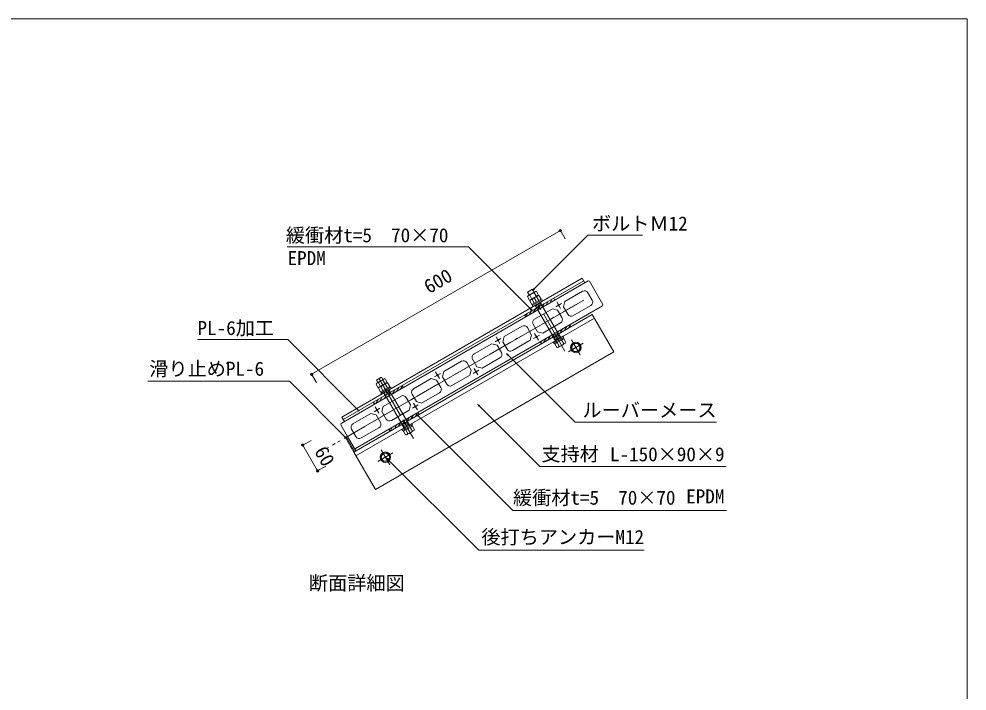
# Model space of a CAD drawing. Units: millimetres, scale not verified. Extents: x -2014 to 1947, y -1404 to 1404.
# Drawn here: x -33 to 1947, y 0 to 1404 of the extents above; entities that cross this region are included whole.
import ezdxf
from ezdxf.enums import TextEntityAlignment as Align

# ---------------------------------------------------------------- set-up
doc = ezdxf.new("R2010")
doc.units = ezdxf.units.MM
doc.header["$LTSCALE"] = 10
doc.header["$PDMODE"] = 32
doc.header["$PDSIZE"] = 5
for name, pattern in [('CHAIN1', [8, 5, -1, 1, -1]), ('CHAIN2', [12, 9, -1, 1, -1]), ('DOUBLE_CHAIN1', [8.8, 5, -1, 0.6, -0.6, 0.6, -1])]:
    doc.linetypes.add(name, pattern=pattern)
for name, color, linetype, lineweight in [('0-0', 2, 'Continuous', 18), ('0-3', 7, 'Continuous', 9), ('0-4', 7, 'Continuous', 18), ('0-9', 7, 'Continuous', 9), ('A-0', 6, 'Continuous', 18)]:
    doc.layers.add(name, color=color, linetype=linetype, lineweight=lineweight)
doc.styles.add('ＭＳ ゴシック', font='')
doc.styles.get('ＭＳ ゴシック').set_extended_font_data('MS Gothic')

msp = doc.modelspace()

# ---------------------------------------------------------------- linework, layer by layer
at = {"layer": '0-0'}
for p, q in [((1155.79, 856.72), (639.64, 558.72)), ((1155.79, 856.72), (1158.52, 855.99)), ((1158.52, 855.99), (1186.52, 807.49)), ((1106.87, 813.46), (1144.11, 834.96)), ((1155.03, 832.03), (1164.03, 816.44)), ((1106.87, 813.46), (1103.94, 802.53)), ((1185.79, 804.76), (669.64, 506.76)), ((1080.89, 798.46), (1043.65, 776.96)), ((1103.94, 802.53), (1112.94, 786.94)), ((1161.11, 805.51), (1123.87, 784.01)), ((1186.52, 807.49), (1185.79, 804.76)), ((980.43, 740.46), (1017.67, 761.96)), ((1037.59, 743.44), (1028.59, 759.03)), ((1049.72, 750.44), (1040.72, 766.03)), ((1060.65, 747.51), (1097.89, 769.01)), ((1049.72, 750.44), (1060.65, 747.51)), ((954.45, 725.46), (917.21, 703.96)), ((954.45, 725.46), (965.37, 722.53)), ((965.37, 722.53), (974.37, 706.94)), ((853.99, 667.46), (891.23, 688.96)), ((911.16, 670.44), (902.16, 686.03)), ((923.28, 677.44), (914.28, 693.03)), ((908.23, 659.51), (870.99, 638.01)), ((911.16, 670.44), (908.23, 659.51)), ((828.01, 652.46), (790.77, 630.96)), ((838.94, 649.53), (828.01, 652.46)), ((838.94, 649.53), (847.94, 633.94)), ((727.55, 594.46), (764.79, 615.96)), ((796.84, 604.44), (787.84, 620.03)), ((807.77, 601.51), (845.01, 623.01)), ((727.55, 594.46), (724.62, 583.53)), ((784.72, 597.44), (775.72, 613.03)), ((784.72, 597.44), (781.79, 586.51)), ((796.84, 604.44), (807.77, 601.51)), ((701.57, 579.46), (664.33, 557.96)), ((712.5, 576.53), (701.57, 579.46)), ((712.5, 576.53), (721.5, 560.94)), ((724.62, 583.53), (733.62, 567.94)), ((781.79, 586.51), (744.55, 565.01)), ((638.91, 555.99), (639.64, 558.72)), ((638.91, 555.99), (666.91, 507.49)), ((670.4, 531.44), (661.4, 547.03)), ((718.57, 550.01), (681.33, 528.51)), ((666.91, 507.49), (669.64, 506.76))]:
    msp.add_line(p, q, dxfattribs=at)
at = {"layer": '0-0', "color": 7, "linetype": 'CHAIN1'}
for p, q in [((1089.88, 812.89), (1097.88, 799.03)), ((1087.81, 802.46), (1099.94, 809.46)), ((961.37, 729.46), (973.5, 736.46)), ((963.44, 739.89), (971.44, 726.03)), ((1041.59, 736.51), (1053.72, 743.51)), ((1043.66, 746.94), (1051.66, 733.09)), ((917.22, 673.94), (925.22, 660.09)), ((834.94, 656.46), (847.06, 663.46)), ((837, 666.89), (845, 653.03)), ((915.16, 663.51), (927.28, 670.51)), ((788.72, 590.51), (800.84, 597.51)), ((790.78, 600.94), (798.78, 587.09)), ((708.5, 583.46), (720.62, 590.46)), ((710.56, 593.89), (718.56, 580.03))]:
    msp.add_line(p, q, dxfattribs=at)
at = {"layer": '0-0', "color": 7}
msp.add_line((641.07, 572.24), (646.57, 562.72), dxfattribs=at)
at = {"layer": '0-0'}
for points in [[(1080.89, 798.46), (1091.81, 795.53), (1100.81, 779.94)], [(980.43, 740.46), (977.5, 729.53), (986.5, 713.94)], [(1037.59, 743.44), (1034.67, 732.51), (997.43, 711.01)], [(923.28, 677.44), (934.21, 674.51), (971.45, 696.01)], [(853.99, 667.46), (851.06, 656.53), (860.06, 640.94)]]:
    msp.add_lwpolyline(points, dxfattribs=at)
at = {"layer": '0-0', "color": 7}
for centre, radius in [((1097.52, 961.64), 0.6), ((1097.52, 961.64), 0.3), ((1093.88, 805.96), 1.3), ((967.44, 732.96), 1.3), ((1047.66, 740.02), 1.3), ((577.91, 661.64), 0.6), ((577.91, 661.64), 0.3), ((841, 659.96), 1.3), ((921.22, 667.02), 1.3), ((794.78, 594.02), 1.3), ((714.56, 586.96), 1.3), ((559.47, 513.58), 0.6), ((559.47, 513.58), 0.3), ((590.47, 459.89), 0.6), ((590.47, 459.89), 0.3)]:
    msp.add_circle(centre, radius, dxfattribs=at)
at = {"layer": '0-0'}
for centre, start, end in [((1148.11, 828.03), 30, 120), ((1157.11, 812.44), 300, 30), ((1047.65, 770.03), 120, 210), ((1093.89, 775.94), 300, 30), ((1119.87, 790.94), 210, 300), ((1021.67, 755.03), 30, 120), ((993.43, 717.94), 210, 300), ((921.21, 697.03), 120, 210), ((967.45, 702.94), 300, 30), ((895.23, 682.03), 30, 120), ((841.01, 629.94), 300, 30), ((866.99, 644.94), 210, 300), ((768.79, 609.03), 30, 120), ((794.77, 624.03), 120, 210), ((668.33, 551.03), 120, 210), ((714.57, 556.94), 300, 30), ((740.55, 571.94), 210, 300), ((677.33, 535.44), 210, 300)]:
    msp.add_arc(centre, 8, start, end, dxfattribs=at)
at = {"layer": '0-3'}
for p, q in [((1143.36, 862.24), (641.07, 572.24)), ((1146.36, 857.05), (644.07, 567.05)), ((1067.04, 805.48), (1072.04, 814.14)), ((1075.7, 810.48), (1080.7, 819.14)), ((1086.08, 816.47), (1083.58, 820.8)), ((1084.36, 815.48), (1085.5, 817.46)), ((1134.42, 809.74), (648.58, 529.24)), ((1032.4, 785.48), (1037.4, 794.14)), ((1041.06, 790.48), (1046.06, 799.14)), ((1049.72, 795.48), (1054.72, 804.14)), ((1058.38, 800.48), (1063.38, 809.14)), ((1164.04, 786.43), (666.08, 498.93)), ((1168.54, 778.63), (670.58, 491.13)), ((1025.46, 781.47), (1022.96, 785.8)), ((1024.88, 782.46), (1028.74, 789.14)), ((1164.04, 786.43), (1209.04, 708.48)), ((1097.3, 747.89), (1102.3, 756.55)), ((1105.96, 752.89), (1110.96, 761.55)), ((1114.62, 757.89), (1117.84, 763.46)), ((1119.44, 760.68), (1116.94, 765.01)), ((1062.66, 727.89), (1067.66, 736.55)), ((1071.32, 732.89), (1076.32, 741.55)), ((1079.98, 737.89), (1084.98, 746.55)), ((1088.64, 742.89), (1093.64, 751.55)), ((1057.96, 725.18), (1055.46, 729.51)), ((1056.64, 727.46), (1059, 731.55)), ((1209.04, 708.48), (711.08, 420.98)), ((755.27, 625.48), (760.27, 634.14)), ((763.93, 630.48), (767.96, 637.46)), ((767.48, 638.3), (769.98, 633.97)), ((720.63, 605.48), (725.63, 614.14)), ((729.29, 610.48), (734.29, 619.14)), ((737.95, 615.48), (742.95, 624.14)), ((746.61, 620.48), (751.61, 629.14)), ((706.86, 603.3), (709.36, 598.97)), ((707.34, 602.46), (708.31, 604.14)), ((711.97, 600.48), (716.97, 609.14)), ((785.53, 567.89), (790.53, 576.55)), ((794.19, 572.89), (799.19, 581.55)), ((799.98, 582.01), (802.48, 577.68)), ((750.89, 547.89), (755.89, 556.55)), ((759.55, 552.89), (764.55, 561.55)), ((768.21, 557.89), (773.21, 566.55)), ((776.87, 562.89), (781.87, 571.55)), ((739.36, 547.01), (741.86, 542.68)), ((742.23, 542.89), (747.23, 551.55))]:
    msp.add_line(p, q, dxfattribs=at)
at = {"layer": '0-3', "lineweight": 18}
for p, q in [((1143.36, 862.24), (1148.86, 852.72)), ((1039.87, 802.49), (1060.66, 814.49)), ((1058.18, 816.29), (1057.03, 818.29)), ((1039.56, 805.54), (1038.41, 807.54)), ((1038.47, 804.92), (1039.87, 802.49)), ((1047.64, 800.05), (1044.64, 805.24)), ((1048.07, 807.23), (1046.62, 801.81)), ((1051.75, 809.35), (1049.55, 801.15)), ((1055.42, 811.47), (1053.23, 803.27)), ((1055.9, 811.74), (1058.9, 806.55)), ((1057.74, 808.54), (1056.9, 805.4)), ((1082.37, 728.88), (1103.16, 740.88)), ((1087.14, 731.63), (1082.64, 739.43)), ((1083.67, 726.63), (1104.46, 738.63)), ((1087.74, 742.37), (1085.58, 734.32)), ((1091.41, 744.49), (1088.12, 732.2)), ((1094.58, 744.73), (1091.79, 734.32)), ((1093.9, 745.93), (1098.4, 738.13)), ((1096.71, 741.06), (1095.47, 736.44)), ((1103.16, 740.88), (1104.46, 738.63)), ((1103.38, 738.01), (1104.63, 735.84)), ((1082.37, 728.88), (1083.67, 726.63)), ((1084.76, 727.26), (1086.01, 725.09)), ((722.38, 622.42), (743.16, 634.42)), ((742.08, 633.79), (740.93, 635.79)), ((743.16, 634.42), (744.56, 631.99)), ((723.46, 623.04), (722.31, 625.04)), ((722.38, 622.42), (723.78, 619.99)), ((723.78, 619.99), (744.56, 631.99)), ((728.82, 622.91), (731.82, 617.71)), ((734.88, 626.41), (732.68, 618.21)), ((739.32, 628.97), (737.13, 620.77)), ((739.8, 629.24), (742.8, 624.05)), ((741.64, 626.04), (740.8, 622.9)), ((766.28, 546.38), (787.06, 558.38)), ((766.54, 556.93), (771.04, 549.13)), ((767.58, 544.13), (788.36, 556.13)), ((771.64, 559.87), (769.48, 551.82)), ((775.32, 561.99), (772.02, 549.7)), ((778.49, 562.23), (775.7, 551.82)), ((777.8, 563.43), (782.3, 555.63)), ((780.11, 559.43), (778.5, 553.44)), ((787.06, 558.38), (788.36, 556.13)), ((787.28, 555.51), (788.53, 553.34)), ((766.28, 546.38), (767.58, 544.13)), ((768.66, 544.76), (769.91, 542.59)), ((666.08, 498.93), (711.08, 420.98))]:
    msp.add_line(p, q, dxfattribs=at)
at = {"layer": '0-3', "color": 3, "lineweight": 18}
for p, q in [((1029.02, 833.29), (1039.41, 839.29)), ((1032.52, 827.23), (1029.02, 833.29)), ((1029.94, 825.74), (1045.52, 834.74)), ((1042.91, 833.23), (1039.41, 839.29)), ((1047.47, 824.32), (1043.03, 832)), ((1045.52, 834.74), (1047.78, 834.74)), ((1029.94, 825.74), (1028.81, 823.79)), ((1033.25, 816.1), (1028.81, 823.79)), ((1037.99, 818.84), (1033.55, 826.53)), ((1034.92, 817.07), (1033.8, 815.12)), ((1038.23, 807.44), (1033.8, 815.12)), ((1034.92, 817.07), (1050.51, 826.07)), ((1038.23, 807.44), (1057.2, 818.39)), ((1042.98, 810.17), (1038.54, 817.86)), ((1052.46, 815.65), (1048.02, 823.33)), ((1050.51, 826.07), (1052.76, 826.07)), ((1057.2, 818.39), (1052.76, 826.07)), ((1045.07, 805.49), (1051.17, 794.93)), ((1045.07, 805.49), (1090.62, 726.6)), ((1055.46, 811.49), (1101.01, 732.6)), ((1085.83, 724.99), (1104.8, 735.94)), ((1100.06, 733.2), (1104.5, 725.52)), ((1104.8, 735.94), (1109.24, 728.26)), ((1085.83, 724.99), (1090.27, 717.31)), ((1092.52, 717.31), (1090.27, 717.31)), ((1090.58, 727.73), (1095.01, 720.04)), ((1092.52, 717.31), (1108.11, 726.31)), ((1108.11, 726.31), (1109.24, 728.26)), ((713.82, 643.23), (712.7, 641.28)), ((717.13, 633.6), (712.7, 641.28)), ((713.7, 649.45), (716.42, 644.73)), ((713.82, 643.23), (729.41, 652.23)), ((717.13, 633.6), (736.1, 644.55)), ((721.88, 636.33), (717.44, 644.02)), ((718.82, 634.57), (717.7, 632.62)), ((718.82, 634.57), (734.41, 643.57)), ((722.13, 624.94), (741.1, 635.89)), ((726.88, 627.67), (722.44, 635.36)), ((731.36, 641.81), (726.92, 649.49)), ((729.41, 652.23), (731.66, 652.23)), ((736.1, 644.55), (731.66, 652.23)), ((736.36, 633.15), (731.92, 640.83)), ((734.41, 643.57), (736.66, 643.57)), ((741.1, 635.89), (736.66, 643.57)), ((722.13, 624.94), (717.7, 632.62)), ((728.97, 622.99), (773.12, 546.52)), ((739.36, 628.99), (783.51, 552.52)), ((769.73, 542.49), (788.7, 553.44)), ((769.73, 542.49), (774.17, 534.81)), ((776.42, 534.81), (774.17, 534.81)), ((774.48, 545.23), (778.91, 537.54)), ((776.42, 534.81), (792.01, 543.81)), ((783.96, 550.7), (788.4, 543.02)), ((788.7, 553.44), (793.14, 545.76)), ((792.01, 543.81), (793.14, 545.76))]:
    msp.add_line(p, q, dxfattribs=at)
at = {"layer": '0-3', "linetype": 'DOUBLE_CHAIN1', "lineweight": 18}
msp.add_line((1146.54, 816.74), (611.33, 507.73), dxfattribs=at)
at = {"layer": '0-3', "linetype": 'CHAIN2', "lineweight": 18}
for p, q in [((1107.02, 710.2), (1043, 821.07)), ((1120.87, 733.21), (1138.87, 702.03)), ((1114.28, 708.62), (1145.46, 726.62)), ((718.51, 653.12), (790.92, 527.7)), ((716.48, 479.28), (747.66, 497.28)), ((723.07, 503.86), (741.07, 472.69))]:
    msp.add_line(p, q, dxfattribs=at)
at = {"layer": '0-3', "color": 3, "lineweight": 18}
for points in [[(1033.25, 816.1), (1052.21, 827.05), (1047.78, 834.74)], [(713.7, 649.45), (724.09, 655.45), (726.81, 650.73)]]:
    msp.add_lwpolyline(points, dxfattribs=at)
at = {"layer": '0-3', "lineweight": 18}
msp.add_lwpolyline([(1038.47, 804.92), (1059.26, 816.92), (1060.66, 814.49)], dxfattribs=at)
at = {"layer": '0-3', "color": 3, "lineweight": 18}
for points in [[(1124.96, 709.12), (1134.78, 709.12), (1139.68, 717.62), (1134.78, 726.12), (1124.96, 726.12), (1120.05, 717.62)], [(727.17, 479.78), (736.98, 479.78), (741.89, 488.28), (736.98, 496.78), (727.17, 496.78), (722.26, 488.28)]]:
    msp.add_lwpolyline(points, close=True, dxfattribs=at)
for centre, radius in [((1129.87, 717.62), 11), ((1129.87, 717.62), 8.5), ((732.07, 488.28), 11), ((732.07, 488.28), 8.5)]:
    msp.add_circle(centre, radius, dxfattribs=at)
for centre, radius, start, end in [((1044.66, 818.23), 13.87, 96.75, 143.24905), ((1048.55, 829.49), 6.06, 119.99707, 155.56575), ((1032.97, 820.49), 6.06, 84.43425, 120.00293), ((1037.95, 811.82), 6.06, 84.43425, 120.00293), ((1049.65, 809.56), 13.87, 96.75, 143.24905), ((1053.54, 820.82), 6.06, 119.99707, 155.56575), ((1089.49, 722.55), 6.06, 299.99707, 335.56575), ((1093.38, 733.82), 13.87, 276.75095, 323.25), ((1105.08, 731.55), 6.06, 264.43425, 300.00293), ((716.85, 637.98), 6.06, 84.43425, 120.00293), ((728.55, 635.72), 13.87, 96.75, 143.24905), ((721.85, 629.32), 6.06, 84.43425, 120.00293), ((733.55, 627.06), 13.87, 96.75, 143.24905), ((732.44, 646.98), 6.06, 119.99707, 155.56575), ((737.44, 638.32), 6.06, 119.99707, 155.56575), ((773.39, 540.05), 6.06, 299.99707, 335.56575), ((777.28, 551.32), 13.87, 276.75095, 323.25), ((788.98, 549.05), 6.06, 264.43425, 300.00293)]:
    msp.add_arc(centre, radius, start, end, dxfattribs=at)
at = {"layer": '0-4'}
for p, q in [((648.58, 529.24), (666.08, 498.93)), ((650.1, 526.61), (651.21, 530.75)), ((652.22, 522.94), (654.05, 529.77)), ((652.91, 531.74), (670.41, 501.43)), ((654.34, 519.26), (656.17, 526.09)), ((656.46, 515.59), (658.29, 522.42)), ((658.58, 511.91), (660.41, 518.74)), ((660.7, 508.24), (662.53, 515.07)), ((662.82, 504.57), (664.65, 511.4)), ((664.95, 500.89), (666.78, 507.72)), ((667.79, 499.91), (668.9, 504.05))]:
    msp.add_line(p, q, dxfattribs=at)
at = {"layer": '0-9', "lineweight": 18}
for p, q in [((1097.52, 961.64), (577.91, 661.64)), ((1097.52, 961.64), (1107.52, 944.32)), ((677.44, 584.73), (528.1, 734.07)), ((985.06, 705.01), (1128.29, 561.79)), ((577.91, 661.64), (587.91, 644.32)), ((651.17, 527.37), (531.49, 647.05)), ((924.98, 598.66), (1054.94, 468.7)), ((797.05, 578.23), (998.37, 376.91)), ((1128.29, 561.79), (1423.94, 561.79)), ((559.47, 513.58), (576.79, 523.58)), ((559.47, 513.58), (590.47, 459.89)), ((590.47, 459.89), (607.79, 469.89))]:
    msp.add_line(p, q, dxfattribs=at)
at = {"layer": '0-9'}
for p, q in [((1039.01, 836.3), (1154.62, 951.91)), ((1154.62, 951.91), (1269.26, 951.91)), ((905.56, 927.57), (526.98, 927.57)), ((1039.09, 794.04), (905.56, 927.57)), ((1039.01, 836.3), (1041.51, 840.63)), ((1039.01, 836.3), (1043.34, 838.8)), ((1039.09, 794.04), (1034.76, 796.54)), ((1039.09, 794.04), (1036.59, 798.37)), ((528.1, 734.07), (339.42, 734.07)), ((985.06, 705.01), (989.39, 702.51)), ((985.06, 705.01), (987.56, 700.68)), ((404, 682.4), (399.67, 684.9)), ((404, 682.4), (401.5, 686.73)), ((531.49, 647.05), (235.7, 647.05)), ((924.98, 598.66), (929.31, 596.16)), ((924.98, 598.66), (927.48, 594.33)), ((797.05, 578.23), (801.38, 575.73)), ((797.05, 578.23), (799.55, 573.9)), ((651.17, 527.37), (646.84, 529.87)), ((651.17, 527.37), (648.67, 531.7)), ((733.88, 487.39), (736.38, 483.06)), ((733.88, 487.39), (738.21, 484.89)), ((1054.94, 468.7), (1443.48, 468.7)), ((998.37, 376.91), (1444.51, 376.91))]:
    msp.add_line(p, q, dxfattribs=at)
at = {"layer": '0-9', "lineweight": 18}
msp.add_lwpolyline([(733.88, 487.39), (927.43, 293.84), (1272.75, 293.84)], dxfattribs=at)
at = {"layer": '0-9', "color": 6}
for p in [(1097.52, 961.64), (577.91, 661.64), (559.47, 513.58), (590.47, 459.89)]:
    msp.add_point(p, dxfattribs=at)
at = {"layer": 'A-0'}
for p, q in [((-2013.65, 1403.84), (1946.99, 1403.84)), ((1946.99, 1403.84), (1946.99, -1404.07))]:
    msp.add_line(p, q, dxfattribs=at)

# ---------------------------------------------------------------- texts
at = {"layer": '0-9', "style": 'ＭＳ ゴシック'}
for s, p in [('ボルトＭ12', (1163.62, 953.06)), ('緩衝材t=5\u300070×70', (524.1, 928.52)), ('EPDM', (527.68, 880.83)), ('PL-6加工', (339.64, 734.82)), ('滑り止めPL-6', (238.85, 649.75)), ('ルーバーメース', (1143.71, 563.32)), ('支持材', (1058.04, 471.69)), ('L-150×90×9', (1201.09, 471.02)), ('緩衝材t=5\u300070×70', (998.48, 380.37)), ('EPDM', (1360.28, 383.08)), ('後打ちアンカーM12', (932.54, 298.24)), ('断面詳細図', (572.37, 202.08))]:
    msp.add_text(s, height=29.33, dxfattribs=at).set_placement(p, align=Align.BOTTOM_LEFT)
for s, rotation, p in [('600', 30, (827.67, 821.29)), ('60', 300, (575, 496.16))]:
    msp.add_text(s, height=29.33, rotation=rotation, dxfattribs=at).set_placement(p, align=Align.BOTTOM_LEFT)

doc.saveas('drawing.dxf')
